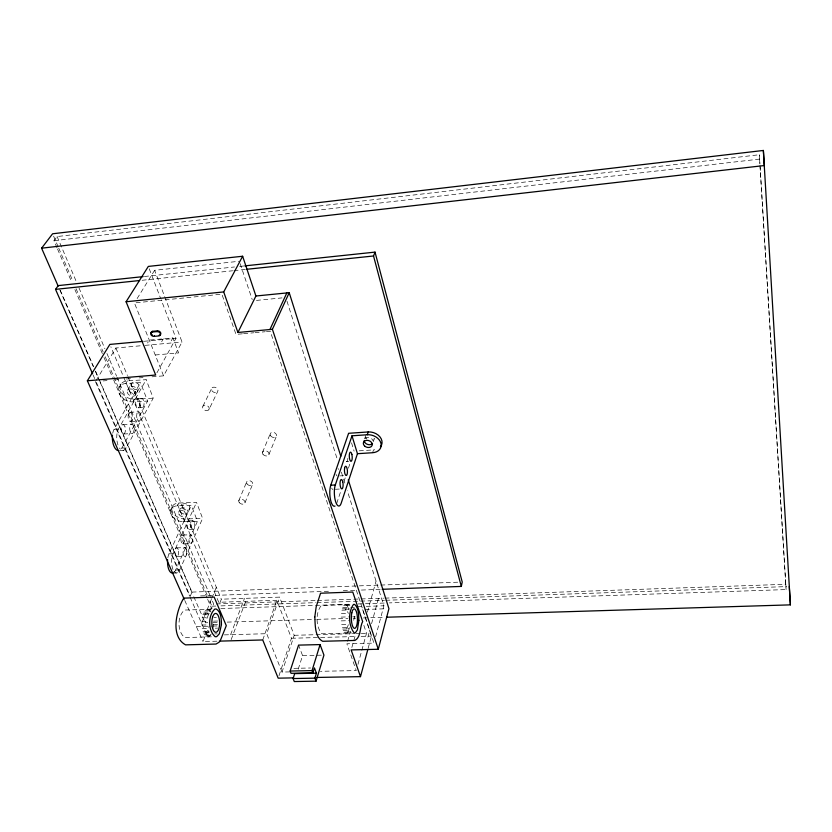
<?xml version="1.0" encoding="UTF-8"?>
<svg xmlns="http://www.w3.org/2000/svg" width="832" height="832" viewBox="0 0 832 832"><rect width="100%" height="100%" fill="white"/><g stroke="black" fill="none" stroke-linecap="round" stroke-linejoin="round"><path stroke-width="0.62" stroke-dasharray="4.16 3.12" d="M213.023 628.243L213.325 621.161L217.942 621.015M375.586 636.886L383.895 605.779L347.287 490.734M368.118 648.388L371.446 636.106L362.606 609.523L361.91 611.967M367.89 637.166L369.897 629.814M371.571 623.678L378.934 596.7M357.968 664.373L366.506 633.308L363.667 624.822M367.411 612.123L376.054 581.142M351.853 647.462L355.67 634.005M347.589 641.316L350.438 631.415M353.652 620.266L355.43 614.078M349.201 628.784L347.828 632.039L345.509 633.131M348.369 624.707L347.173 627.806L345.592 628.534L349.305 628.43M372.611 452.722L373.506 449.904A11.43 8.715 17.8 0 0 376.22 449.415M373.318 441.615L374.327 438.464A4.555 3.484 17.9 0 1 372.185 440.305M298.23 669.188L302.578 655.595L298.574 645.122M364.738 438.526L365.758 435.386M278.99 675.75L291.47 638.258L276.848 600.267L218.764 602.285L110.864 346.809M336.721 503.402L340.756 491.254M344.396 480.324L345.197 477.89M348.431 468.177L350.043 463.31M289.702 671.913L282.027 672.058L294.216 635.294L279.614 597.126L221.343 599.196L219.419 604.011M262.746 639.964L276.848 600.267M282.027 672.058L266.687 633.693L279.614 597.126M231.15 639.631L245.69 601.349M230.61 634.702L244.483 598.374M210.621 635.263L206.866 635.367L208.801 630.542M216.85 641.191L202.998 641.555L209.206 626.09M207.761 622.7L205.171 622.783L211.9 606.195L208.832 599.04M201.583 623.334L211.411 599.258M211.9 598.062L216.32 587.226M268.923 454.49L276.494 436.03M244.951 502.798L252.647 484.172M262.558 452.234L270.244 433.794M238.805 500.635L246.605 482.04M99.185 379.444L192.005 592.093L190.216 596.284L95.212 379.766M173.961 571.355A11.097 4.742 89.5 0 0 179.691 569.962L202.613 518.409L196.529 502.382L178.828 503.017A10.691 7.384 23.2 0 0 172.203 511.326A10.691 7.384 23.2 0 0 185.068 518.981L202.613 518.409M174.637 571.75A11.086 4.774 89.5 0 0 175.625 570.055L197.454 521.321L191.308 505.294L177.518 505.783A10.712 7.384 23.2 0 0 170.893 514.093A10.712 7.384 23.2 0 0 183.789 521.758L197.454 521.321M172.973 569.514A11.097 4.742 89.5 0 1 173.098 553.738L196.529 502.382M167.835 557.814A11.086 4.774 89.5 0 1 168.99 553.842L191.308 505.294M183.789 521.758L185.068 518.981M178.61 512.252L181.844 505.357M177.518 505.783L178.828 503.017M170.633 510.099L171.943 507.333M208.894 409.666A3.463 2.558 25.4 0 0 205.733 405.184A3.463 2.558 25.4 0 0 203.154 408.834A3.463 2.558 25.4 0 0 208.894 409.666L217.641 391.633A3.411 2.548 25.7 0 0 214.552 387.192A3.411 2.548 25.7 0 0 211.994 390.822A3.411 2.548 25.7 0 0 217.641 391.633M202.956 406.13L211.817 388.138M123.666 450.278L119.33 450.476A11.918 5.574 86.6 0 0 121.857 448.053L126.183 447.845L153.234 398.154L146.172 379.694L127.369 380.848A11.606 8.393 28.2 0 0 120.65 390.645A11.606 8.393 28.2 0 0 134.597 399.225L153.234 398.154M152.006 376.813L163.582 375.846L182.052 342.004L154.627 270.306L239.346 261.258M121.857 448.053L147.607 401.066L140.483 382.606L125.84 383.49A11.638 8.393 28.2 0 0 119.111 393.297A11.638 8.393 28.2 0 0 133.099 401.887L147.607 401.066M156.926 372.798L176.02 338.354L161.252 299.988M171.236 340.829L172.848 337.948L149.292 340.111L147.618 342.992M117.967 445.006A11.929 5.543 86.6 0 1 118.487 429.031L146.172 379.694M135.522 395.044A4.659 3.359 28.1 0 0 131.248 388.991A4.659 3.359 28.1 0 0 127.92 393.796A4.659 3.359 28.1 0 0 135.522 395.044L139.256 388.409A4.628 3.359 28.3 0 0 135.023 382.377A4.628 3.359 28.3 0 0 131.706 387.161A4.628 3.359 28.3 0 0 139.256 388.409M133.099 401.887L134.597 399.225M112.746 433.233A11.918 5.574 86.6 0 1 114.119 429.26L140.483 382.606M161.689 341.702L163.322 338.822M127.598 390.187L131.394 383.573M125.84 383.49L127.369 380.848M119.558 386.651L121.108 383.999M96.086 380.484L115.887 348.015L143.884 345.478M137.114 298.584L154.627 270.306M211.276 633.994L208.541 636.875L207.012 636.958M57.034 247.863L53.966 240.708L57.106 236.548L759.356 154.731L759.907 163.79M209.227 631.769L207.21 632.486L209.539 632.424M53.966 240.708L759.595 159.089L759.356 154.731M144.404 276.494L234.499 266.968M239.658 266.417L244.806 265.876M142.147 280.27L232.638 270.774M233.927 270.639L245.554 269.412M256.464 300.404L281.986 297.898M144.206 341.266L176.02 338.354M242.351 333.819L236.007 334.402L221.863 294.164L134.42 302.931L163.582 375.846M243.62 333.705L253.77 332.779M255.039 332.665L265.19 331.739M266.458 331.625L270.265 331.271L373.922 643.105L346.871 643.791L356.252 670.592L320.424 671.299M145.153 345.363L182.052 342.004M155.241 354.994L178.641 352.924L172.848 337.948M103.137 380.921L106.995 380.598M114.712 379.943L118.57 379.621M126.287 378.976L131.425 378.55M139.142 377.894L143 377.572M359.268 450.83L373.506 449.904M346.622 461.604L348.806 461.469M339.726 475.914L343.522 475.686M137.457 398.611L141.679 398.372M335.442 489.278L339.279 489.06M138.07 407.826L142.293 407.597M129.75 412.287L138.31 411.819M130.77 421.543L139.318 421.096M122.928 424.57L131.57 424.122M114.119 429.26L118.487 429.031M123.573 434.002L132.205 433.576M192.005 592.093L379.475 585.104M380.765 585.062L458.349 582.171M200.595 595.91L330.304 591.188M343.273 590.72L356.242 590.242M361.431 590.054L380.89 589.347M216.278 603.959L316.17 600.506M317.46 600.465L383.625 598.177M384.925 598.135L785.782 584.293L786.094 589.576L389.366 602.888M211.9 606.195L215.79 606.06M220.979 605.883L315.692 602.659M316.992 602.618L384.467 600.309M385.757 600.267L786.687 586.602M220.813 608.535L314.163 605.405M315.463 605.363L351.759 604.146M358.249 603.928L384.176 603.054M211.359 609.17L184.434 610.064C177.122 616.283 177.164 631.55 184.694 637.572L212.025 636.782M206.7 609.326L210.548 609.242M344.854 604.698L350.969 604.542L321.266 605.488C315.422 612.903 315.702 626.631 321.859 633.786L351.686 632.965M205.234 610.262L211.068 610.074M343.72 605.654L349.898 605.446M346.05 604.708L347.225 605.675L350.906 605.561M357.573 606.642L361.327 606.518M366.34 606.362L383.895 605.779M203.923 612.092L209.768 611.905M342.711 607.526L348.91 607.318M350.74 607.454L354.411 607.339M188.77 520.884L192.743 520.749M203.393 613.392L210.413 613.163M342.316 608.858L349.762 608.608M209.321 613.683L206.991 613.756L209.03 614.37M348.858 609.138L345.155 609.263L346.757 609.918L348.098 612.955M202.862 614.682L208.718 614.494M341.921 610.189L349.367 609.95M365.113 609.44L386.412 608.754M202.114 617.864L209.154 617.646M341.38 613.454L348.847 613.215M214.053 617.656L216.362 617.583M189.322 529.412L193.294 529.298M182.718 535.028L190.746 534.789M201.76 621.41L207.626 621.234M341.151 617.105L348.618 616.876M352.674 616.855L355.118 616.782M212.95 622.544L218.15 622.388M227.23 622.107L315.463 619.403M316.763 619.362L347.911 618.415M353.101 618.249L355.69 618.176M363.48 617.937L384.238 617.302M201.791 625.082L207.667 624.905M213.366 624.759L217.984 624.614M341.234 620.88L348.712 620.651M196.352 626.558L211.578 626.101M212.846 626.059L217.932 625.914M202.238 628.618L209.279 628.41M215.332 628.181L217.641 628.108M341.63 624.52L347.859 624.333M203.05 631.769L210.08 631.561M342.316 627.765L349.783 627.557M203.611 633.038L210.642 632.84M342.774 629.086L348.993 628.909M214.75 633.901L217.069 633.838M204.162 634.306L210.028 634.15M343.231 630.396L349.44 630.219M224.37 634.878L266.687 633.693M347.828 632.039L350.293 631.966M205.525 636.074L211.37 635.918M344.323 632.226L350.522 632.05M182.666 543.712A4.347 1.841 89 0 0 184.288 537.378A4.347 1.841 89 0 0 181.106 537.025A4.347 1.841 89 0 0 182.666 543.712L190.705 543.494A4.358 1.82 88.9 0 0 192.306 537.15A4.358 1.82 88.9 0 0 189.155 536.786A4.358 1.82 88.9 0 0 190.705 543.494M176.467 547.872L184.579 547.654M294.216 635.294L354.89 633.63M356.179 633.589L360.048 633.485M361.338 633.454L366.506 633.308M291.47 638.258L355.961 636.522M361.119 636.386L371.446 636.106M168.99 553.842L173.098 553.738M177.039 556.598L185.151 556.39M302.578 655.595L321.433 655.158M175.625 570.055L179.691 569.962M172.245 573.082L176.332 572.998M293.914 668.335L310.575 667.992M208.218 609.315L211.016 612.05M347.225 605.675L349.18 610.158M184.766 600.434L202.998 641.555M95.42 381.566L189.613 596.076M190.133 597.262L206.866 635.367M93.122 375.014L94.692 378.581M60.299 290.347L93.486 366.382M95.555 371.134L98.665 378.258M59.717 289.671L93.361 366.725M95.43 371.467L99.57 380.952M100.09 382.138L193.263 595.514M193.783 596.7L205.171 622.783M53.612 236.174L58.209 246.917M58.718 248.113L73.018 281.528M76.076 288.694L103.137 351.957M105.186 356.73L208.322 597.844M57.543 249.049L71.833 282.412M74.901 289.557L103.49 356.273M104 357.469L113.194 378.914M113.703 380.099L207.147 598.125M207.657 599.31L211.744 608.847L213.678 604.053L210.631 596.887M57.106 236.548L76.43 281.892M78.967 287.862L104.894 348.712M106.933 353.486L116.584 376.158M117.094 377.343L210.122 595.702M115.887 348.015L127.442 375.534M127.941 376.73L221.343 599.196M149.25 268.809L160.784 298.792M240.146 263.661L252.231 299.582M286.998 301.236L337.438 459.774M341.38 472.16L345.322 484.536M351.53 442.832L354.089 451.173M759.99 165.079L785.782 584.293M759.595 159.089L786.094 589.576M126.183 447.845A11.929 5.543 86.6 0 1 119.434 448.032M364.863 438.786A4.566 3.484 17.9 0 1 369.377 437.684A4.566 3.484 17.9 0 1 373.048 440.825M336.794 475.79A4.67 1.508 86.5 0 1 336.086 474.386M338.104 468.489A4.67 1.508 86.5 0 1 338.364 469.518M332.883 489.424A4.722 1.55 86.7 0 1 331.718 488.062M347.849 458.276A4.607 1.456 86.3 0 1 346.809 461.573A4.607 1.456 86.3 0 1 345.228 459.243M366.829 438.974A4.555 3.484 17.9 0 1 365.716 437.216M124.977 426.785L124.561 425.838A4.732 2.194 86.4 0 0 121.087 427.835A4.732 2.194 86.4 0 0 123.75 433.971A4.732 2.194 86.4 0 0 124.977 426.785M178.214 549.567L177.861 548.756A4.399 1.882 89.3 0 0 174.907 551.262A4.399 1.882 89.3 0 0 177.195 556.535A4.399 1.882 89.3 0 0 178.214 549.567M133.588 426.338L133.182 425.391A4.732 2.163 86.4 0 0 129.75 427.388A4.732 2.163 86.4 0 0 132.382 433.534A4.732 2.163 86.4 0 0 133.588 426.338M186.316 549.359L185.962 548.538A4.41 1.862 89.2 0 0 183.04 551.044A4.41 1.862 89.2 0 0 185.307 556.327A4.41 1.862 89.2 0 0 186.316 549.359M139.402 400.847L139.017 399.911A4.618 2.08 85.8 0 0 135.699 401.721A4.618 2.08 85.8 0 0 138.237 407.805A4.618 2.08 85.8 0 0 139.402 400.847M190.445 522.621L190.102 521.81A4.295 1.799 88.6 0 0 187.273 524.118A4.295 1.799 88.6 0 0 189.467 529.36A4.295 1.799 88.6 0 0 190.445 522.621M194.407 522.496L194.064 521.685A4.295 1.789 88.6 0 0 191.256 523.994A4.295 1.789 88.6 0 0 193.44 529.235A4.295 1.789 88.6 0 0 194.407 522.496M143.614 400.608L143.229 399.672A4.618 2.07 85.8 0 0 139.932 401.482A4.618 2.07 85.8 0 0 142.459 407.566A4.618 2.07 85.8 0 0 143.614 400.608M247 483.902A3.203 2.309 21.8 0 0 252.366 484.713A3.203 2.309 21.8 0 0 249.517 480.698A3.203 2.309 21.8 0 0 247 483.902M270.629 435.781A3.318 2.475 22.2 0 0 276.182 436.602A3.318 2.475 22.2 0 0 273.291 432.338A3.318 2.475 22.2 0 0 270.629 435.781M262.964 454.23A3.38 2.486 22 0 0 268.622 455.073A3.38 2.486 22 0 0 265.647 450.778A3.38 2.486 22 0 0 262.964 454.23M239.221 502.507A3.255 2.309 21.6 0 0 244.66 503.339A3.255 2.309 21.6 0 0 241.748 499.294A3.255 2.309 21.6 0 0 239.221 502.507M129.438 391.134A4.649 3.359 28.2 0 0 137.02 392.382A4.649 3.359 28.2 0 0 132.766 386.339A4.649 3.359 28.2 0 0 129.438 391.134M128.409 414.055A4.67 2.142 86.1 0 0 130.208 421.543A4.67 2.142 86.1 0 0 132.142 415.158A4.67 2.142 86.1 0 0 128.409 414.055M136.978 413.587A4.68 2.111 86.1 0 0 138.767 421.086A4.68 2.111 86.1 0 0 140.67 414.7A4.68 2.111 86.1 0 0 136.978 413.587M179.171 514.686A4.285 2.954 23.2 0 0 186.274 515.902A4.285 2.954 23.2 0 0 182.437 510.619A4.285 2.954 23.2 0 0 179.171 514.686M180.461 511.909A4.274 2.954 23.2 0 0 187.554 513.126A4.274 2.954 23.2 0 0 183.726 507.842A4.274 2.954 23.2 0 0 180.461 511.909M182.385 507.78A4.264 2.954 23.2 0 0 189.457 508.986A4.264 2.954 23.2 0 0 185.65 503.714A4.264 2.954 23.2 0 0 182.385 507.78"/><path stroke-width="1.25" d="M382.19 589.306L461.313 586.425L462.228 582.026L375.024 252.117L244.806 265.876M316.763 677.456L360.485 676.645L351.156 649.917L378.279 649.262L388.929 608.67L348.254 479.804M360.485 676.645L367.786 649.615M316.046 681.158L323.939 655.106L320.07 644.582L298.574 645.122L290.139 671.039L291.034 673.306L312.894 672.88L314.423 667.919L316.42 673.192L314.902 678.153L316.046 681.158L294.278 681.543L293.103 678.558L294.694 673.618L316.42 673.192M312.894 672.88L312.031 670.602L320.07 644.582M351.998 435.802L357.458 453.7L341.214 503.152A11.929 3.858 86.8 0 1 335.67 501.81A11.929 3.858 86.8 0 1 335.317 484.962L351.998 435.802L367.286 434.751L368.202 431.954A11.43 8.715 17.8 0 1 379.922 436.831A11.43 8.715 17.8 0 1 380.422 446.794M335.036 506.064A11.918 3.9 86.8 0 1 330.45 499.45A11.918 3.9 86.8 0 1 330.772 485.233L348.598 433.295L368.202 431.954M461.313 586.425L373.537 255.986L375.024 252.117M272.397 329.306L289.214 292.698L255.913 296.005L237.91 332.478L272.397 329.306L378.279 649.262M269.922 329.534L286.822 292.937M220.251 640.734L226.294 625.685L214.157 597.043L183.747 598.135C176.311 610.355 170.05 636.324 185.557 644.852L216.018 644.051L219.284 642.106M237.91 332.478L223.704 291.928L242.642 256.246L148.325 266.417L126.09 301.756L155.688 375.024L87.37 380.786L184.236 599.248M159.162 335.213A2.673 2.007 29.6 0 0 160.69 332.831A2.673 2.007 29.6 0 0 157.466 330.866L152.745 331.302L152.329 332.03A2.673 1.997 29.7 0 0 150.821 334.422A2.673 1.997 29.7 0 0 154.055 336.367L154.471 335.65M152.329 332.03L157.05 331.583L157.466 330.866M87.37 380.786L109.855 344.417L142.938 341.39M92.602 373.818L55.536 289.359L58.219 285.605L143.114 276.63M41.6 248.186L52.593 233.782L763.37 150.457L764.296 165.547L41.6 248.186L58.167 286.114M55.536 289.359L139.558 280.54M246.854 269.277L373.537 255.986M126.09 301.756L223.704 291.928M154.055 336.367L158.746 335.941A2.673 2.007 29.6 0 0 160.285 333.549A2.673 2.007 29.6 0 0 157.05 331.583M357.458 453.7L372.611 452.722A11.461 8.726 17.8 0 0 380.89 443.019A11.461 8.726 17.8 0 0 367.286 434.751M330.772 485.233L335.317 484.962M386.838 617.219L790.4 604.864L763.37 150.457M219.367 641.129L262.746 639.964L278.179 678.163L293.613 677.882M290.139 671.039L312.031 670.602M293.103 678.558L314.902 678.153M242.642 256.246L255.913 296.005M289.214 292.698L340.829 456.258M789.287 586.508L790.4 604.864M152.547 335.171A2.673 1.997 29.8 0 1 151.549 334.256M151.102 333.133A2.673 1.997 29.8 0 1 152.745 331.302M117.874 450.528A11.918 5.574 86.6 0 1 112.466 435.167M173.482 572.78A11.086 4.774 89.5 0 1 167.596 559.676M372.518 443.446A4.566 3.484 17.9 0 1 367.442 444.361A4.566 3.484 17.9 0 1 364.218 440.471M314.798 616.938C315.307 624.874 314.704 637.094 322.65 641.285L354.931 640.442C361.265 637.042 359.549 627.141 362.669 621.608L352.768 592.051L320.559 593.216L316.191 606.746L314.798 616.938M358.873 620.37L357.406 629.876L355.337 632.83L354.162 632.892C348.338 625.466 348.015 612.102 353.496 604.406L354.661 604.417C358.914 608.348 358.55 615.025 358.873 620.37M221.447 624.51L219.388 633.766L216.684 636.657L215.176 636.73C207.938 630.469 207.844 615.534 214.843 609.045L216.351 609.045C221.312 612.238 221.302 619.226 221.447 624.51M342.774 481.832L342.482 480.854A4.732 1.518 86.7 0 0 340.07 482.57A4.732 1.518 86.7 0 0 341.962 488.894A4.732 1.518 86.7 0 0 342.774 481.832M351.884 454.501L351.614 453.534A4.618 1.446 86.3 0 0 349.305 455.062A4.618 1.446 86.3 0 0 351.114 461.323A4.618 1.446 86.3 0 0 351.884 454.501M364.541 445.962A4.576 3.484 17.9 0 0 372.091 445.474A4.576 3.484 17.9 0 0 366.725 440.336A4.576 3.484 17.9 0 0 364.541 445.962M344.583 468.177A4.67 1.487 86.5 0 0 346.05 475.53A4.67 1.487 86.5 0 0 347.183 468.957A4.67 1.487 86.5 0 0 344.583 468.177M212.555 617.23A9.454 3.91 89.5 0 0 215.363 632.258A9.454 3.91 89.5 0 0 219.294 619.091A9.454 3.91 89.5 0 0 212.555 617.23M351.822 612.82A9.734 3.047 88.6 0 0 354.245 628.295A9.734 3.047 88.6 0 0 357.115 614.775A9.734 3.047 88.6 0 0 351.822 612.82"/></g></svg>
